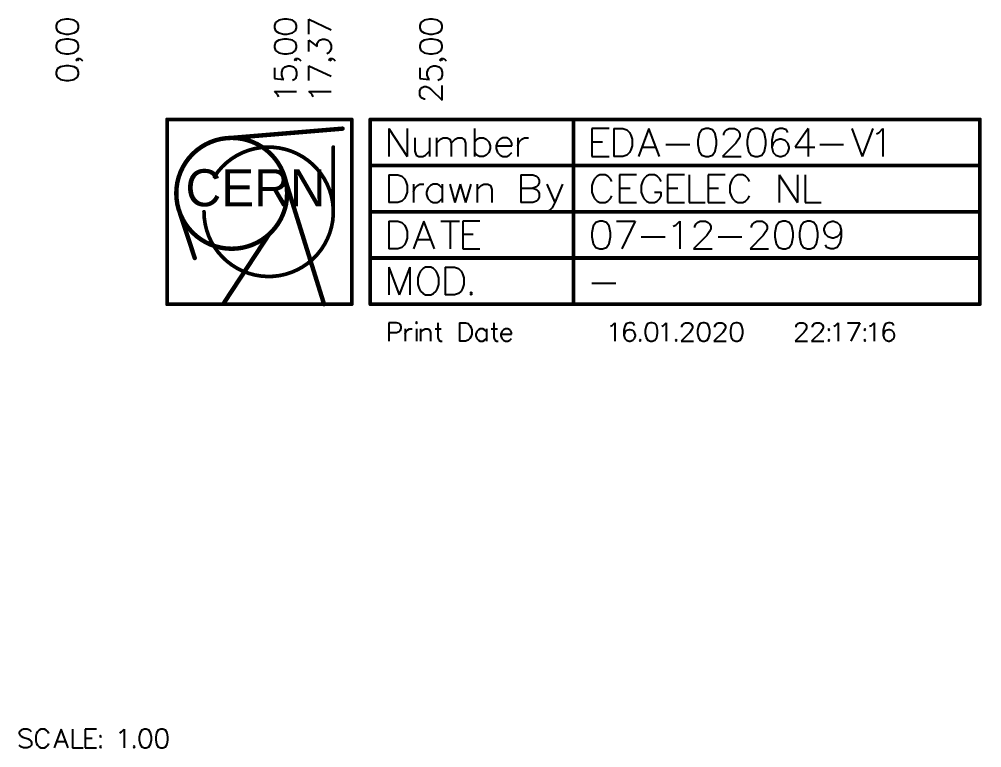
# Model space of a CAD drawing. Header units: millimetres. Extents: x 13 to 259, y -2 to 326.
# Drawn here: x 47.8 to 114, y -1.7 to 48.4 of the extents above; entities that cross this region are included whole.
import ezdxf

# ---------------------------------------------------------------- set-up
doc = ezdxf.new("R2010")
doc.units = ezdxf.units.MM
doc.layers.add('Mechanical6', color=56, linetype='Continuous')
doc.layers.add('Mechanical9', color=56, linetype='Continuous')

msp = doc.modelspace()

# ---------------------------------------------------------------- linework, layer by layer
at = {"layer": 'Mechanical6'}
for p, q in [((73.24, 40.855), (73.24, 38.95)), ((73.24, 40.855), (74.51, 38.95)), ((74.51, 40.855), (74.51, 38.95)), ((79.126, 40.855), (79.126, 38.95)), ((88.389, 40.855), (87.21, 40.855)), ((87.21, 40.855), (87.21, 38.95)), ((88.706, 40.855), (88.706, 38.95)), ((88.706, 40.855), (89.341, 40.855)), ((89.341, 40.855), (89.613, 40.764)), ((89.613, 40.764), (89.795, 40.583)), ((89.795, 40.583), (89.885, 40.401)), ((89.885, 40.401), (89.976, 40.129)), ((91.128, 40.855), (90.402, 38.95)), ((91.854, 38.95), (91.128, 40.855)), ((94.583, 40.492), (94.493, 40.038)), ((94.765, 40.764), (94.583, 40.492)), ((95.037, 40.855), (94.765, 40.764)), ((95.218, 40.855), (95.037, 40.855)), ((95.49, 40.764), (95.218, 40.855)), ((95.672, 40.492), (95.49, 40.764)), ((95.762, 40.038), (95.672, 40.492)), ((96.279, 40.492), (96.37, 40.673)), ((96.279, 40.401), (96.279, 40.492)), ((96.37, 40.673), (96.461, 40.764)), ((96.461, 40.764), (96.642, 40.855)), ((96.642, 40.855), (97.005, 40.855)), ((97.005, 40.855), (97.186, 40.764)), ((97.186, 40.764), (97.277, 40.673)), ((97.277, 40.673), (97.368, 40.492)), ((97.368, 40.492), (97.368, 40.311)), ((97.975, 40.492), (97.885, 40.038)), ((98.157, 40.764), (97.975, 40.492)), ((98.429, 40.855), (98.157, 40.764)), ((98.61, 40.855), (98.429, 40.855)), ((98.882, 40.764), (98.61, 40.855)), ((99.064, 40.492), (98.882, 40.764)), ((99.154, 40.038), (99.064, 40.492)), ((99.671, 40.492), (99.581, 40.038)), ((99.853, 40.764), (99.671, 40.492)), ((100.125, 40.855), (99.853, 40.764)), ((100.306, 40.855), (100.125, 40.855)), ((100.578, 40.764), (100.306, 40.855)), ((100.669, 40.583), (100.578, 40.764)), ((102.084, 40.855), (101.177, 39.585)), ((102.084, 40.855), (102.084, 38.95)), ((105.068, 40.855), (105.793, 38.95)), ((106.519, 40.855), (105.793, 38.95)), ((106.764, 40.492), (106.945, 40.583)), ((106.945, 40.583), (107.217, 40.855)), ((107.217, 40.855), (107.217, 38.95)), ((75.036, 40.22), (75.036, 39.313)), ((76.033, 40.22), (76.033, 38.95)), ((76.532, 40.22), (76.532, 38.95)), ((76.532, 39.857), (76.804, 40.129)), ((76.804, 40.129), (76.986, 40.22)), ((76.986, 40.22), (77.258, 40.22)), ((77.258, 40.22), (77.439, 40.129)), ((77.439, 40.129), (77.53, 39.857)), ((77.53, 39.857), (77.802, 40.129)), ((77.53, 39.857), (77.53, 38.95)), ((77.802, 40.129), (77.983, 40.22)), ((77.983, 40.22), (78.255, 40.22)), ((78.255, 40.22), (78.437, 40.129)), ((78.437, 40.129), (78.527, 39.857)), ((78.527, 39.857), (78.527, 38.95)), ((79.126, 39.948), (79.307, 40.129)), ((79.307, 40.129), (79.489, 40.22)), ((79.489, 40.22), (79.761, 40.22)), ((79.761, 40.22), (79.942, 40.129)), ((79.942, 40.129), (80.124, 39.948)), ((80.124, 39.948), (80.214, 39.676)), ((80.713, 39.948), (80.622, 39.676)), ((80.895, 40.129), (80.713, 39.948)), ((81.076, 40.22), (80.895, 40.129)), ((81.348, 40.22), (81.076, 40.22)), ((81.529, 40.129), (81.348, 40.22)), ((81.62, 40.038), (81.529, 40.129)), ((81.711, 39.857), (81.62, 40.038)), ((81.711, 39.676), (81.711, 39.857)), ((82.119, 40.22), (82.119, 38.95)), ((82.119, 39.676), (82.21, 39.948)), ((82.21, 39.948), (82.391, 40.129)), ((82.391, 40.129), (82.572, 40.22)), ((82.572, 40.22), (82.845, 40.22)), ((87.21, 39.948), (87.935, 39.948)), ((89.976, 40.129), (89.976, 39.676)), ((92.298, 39.766), (93.93, 39.766)), ((94.493, 40.038), (94.493, 39.766)), ((94.493, 39.766), (94.583, 39.313)), ((95.672, 39.313), (95.762, 39.766)), ((95.762, 39.766), (95.762, 40.038)), ((97.096, 39.857), (96.189, 38.95)), ((97.277, 40.129), (97.096, 39.857)), ((97.368, 40.311), (97.277, 40.129)), ((97.885, 40.038), (97.885, 39.766)), ((97.885, 39.766), (97.975, 39.313)), ((99.064, 39.313), (99.154, 39.766)), ((99.154, 39.766), (99.154, 40.038)), ((99.581, 40.038), (99.581, 39.585)), ((99.671, 39.857), (99.581, 39.585)), ((99.853, 40.038), (99.671, 39.857)), ((100.125, 40.129), (99.853, 40.038)), ((100.216, 40.129), (100.125, 40.129)), ((100.488, 40.038), (100.216, 40.129)), ((100.669, 39.857), (100.488, 40.038)), ((100.76, 39.585), (100.669, 39.857)), ((102.873, 39.766), (104.505, 39.766)), ((75.036, 39.313), (75.126, 39.041)), ((75.126, 39.041), (75.308, 38.95)), ((75.58, 38.95), (75.761, 39.041)), ((75.761, 39.041), (76.033, 39.313)), ((79.307, 39.041), (79.126, 39.222)), ((79.489, 38.95), (79.307, 39.041)), ((79.942, 39.041), (79.761, 38.95)), ((80.124, 39.222), (79.942, 39.041)), ((80.214, 39.494), (80.124, 39.222)), ((80.214, 39.676), (80.214, 39.494)), ((80.622, 39.676), (81.711, 39.676)), ((80.622, 39.676), (80.622, 39.494)), ((80.622, 39.494), (80.713, 39.222)), ((80.713, 39.222), (80.895, 39.041)), ((80.895, 39.041), (81.076, 38.95)), ((81.348, 38.95), (81.529, 39.041)), ((81.529, 39.041), (81.711, 39.222)), ((89.613, 39.041), (89.341, 38.95)), ((89.795, 39.222), (89.613, 39.041)), ((89.885, 39.404), (89.795, 39.222)), ((89.976, 39.676), (89.885, 39.404)), ((90.674, 39.585), (91.581, 39.585)), ((94.583, 39.313), (94.765, 39.041)), ((94.765, 39.041), (95.037, 38.95)), ((95.218, 38.95), (95.49, 39.041)), ((95.49, 39.041), (95.672, 39.313)), ((97.975, 39.313), (98.157, 39.041)), ((98.157, 39.041), (98.429, 38.95)), ((98.61, 38.95), (98.882, 39.041)), ((98.882, 39.041), (99.064, 39.313)), ((99.581, 39.585), (99.671, 39.222)), ((99.671, 39.222), (99.853, 39.041)), ((99.853, 39.041), (100.125, 38.95)), ((100.216, 38.95), (100.488, 39.041)), ((100.488, 39.041), (100.669, 39.222)), ((100.669, 39.222), (100.76, 39.494)), ((100.76, 39.494), (100.76, 39.585)), ((101.177, 39.585), (102.537, 39.585)), ((75.308, 38.95), (75.58, 38.95)), ((79.761, 38.95), (79.489, 38.95)), ((81.076, 38.95), (81.348, 38.95)), ((87.21, 38.95), (88.389, 38.95)), ((89.341, 38.95), (88.706, 38.95)), ((95.037, 38.95), (95.218, 38.95)), ((96.189, 38.95), (97.458, 38.95)), ((98.429, 38.95), (98.61, 38.95)), ((100.125, 38.95), (100.216, 38.95)), ((73.24, 37.68), (73.24, 35.775)), ((73.24, 37.68), (73.875, 37.68)), ((73.875, 37.68), (74.147, 37.589)), ((74.147, 37.589), (74.328, 37.408)), ((74.328, 37.408), (74.419, 37.226)), ((74.419, 37.226), (74.51, 36.954)), ((82.318, 37.68), (82.318, 35.775)), ((82.318, 37.68), (83.135, 37.68)), ((83.135, 37.68), (83.407, 37.589)), ((83.407, 37.589), (83.498, 37.498)), ((83.498, 37.498), (83.588, 37.317)), ((83.588, 37.136), (83.498, 36.954)), ((83.588, 37.317), (83.588, 37.136)), ((87.301, 37.226), (87.21, 36.954)), ((87.391, 37.408), (87.301, 37.226)), ((87.573, 37.589), (87.391, 37.408)), ((87.754, 37.68), (87.573, 37.589)), ((88.117, 37.68), (87.754, 37.68)), ((88.298, 37.589), (88.117, 37.68)), ((88.48, 37.408), (88.298, 37.589)), ((88.57, 37.226), (88.48, 37.408)), ((90.284, 37.68), (89.105, 37.68)), ((89.105, 37.68), (89.105, 35.775)), ((90.693, 37.226), (90.602, 36.954)), ((90.783, 37.408), (90.693, 37.226)), ((90.965, 37.589), (90.783, 37.408)), ((91.146, 37.68), (90.965, 37.589)), ((91.509, 37.68), (91.146, 37.68)), ((91.69, 37.589), (91.509, 37.68)), ((91.872, 37.408), (91.69, 37.589)), ((91.962, 37.226), (91.872, 37.408)), ((93.577, 37.68), (92.398, 37.68)), ((92.398, 37.68), (92.398, 35.775)), ((93.894, 37.68), (93.894, 35.775)), ((96.37, 37.68), (95.191, 37.68)), ((95.191, 37.68), (95.191, 35.775)), ((96.778, 37.226), (96.688, 36.954)), ((96.869, 37.408), (96.778, 37.226)), ((97.05, 37.589), (96.869, 37.408)), ((97.232, 37.68), (97.05, 37.589)), ((97.594, 37.68), (97.232, 37.68)), ((97.776, 37.589), (97.594, 37.68)), ((97.957, 37.408), (97.776, 37.589)), ((98.048, 37.226), (97.957, 37.408)), ((100.08, 37.68), (100.08, 35.775)), ((100.08, 37.68), (101.349, 35.775)), ((101.349, 37.68), (101.349, 35.775)), ((101.875, 37.68), (101.875, 35.775)), ((74.51, 36.501), (74.419, 36.229)), ((74.51, 36.954), (74.51, 36.501)), ((74.936, 37.045), (74.936, 35.775)), ((74.936, 36.501), (75.027, 36.773)), ((75.027, 36.773), (75.208, 36.954)), ((75.208, 36.954), (75.389, 37.045)), ((75.389, 37.045), (75.661, 37.045)), ((75.925, 36.773), (75.834, 36.501)), ((75.834, 36.501), (75.834, 36.319)), ((76.106, 36.954), (75.925, 36.773)), ((76.287, 37.045), (76.106, 36.954)), ((76.559, 37.045), (76.287, 37.045)), ((76.741, 36.954), (76.559, 37.045)), ((76.922, 36.773), (76.741, 36.954)), ((76.922, 37.045), (76.922, 35.775)), ((77.43, 37.045), (77.793, 35.775)), ((78.156, 37.045), (77.793, 35.775)), ((78.156, 37.045), (78.518, 35.775)), ((78.881, 37.045), (78.518, 35.775)), ((79.326, 37.045), (79.326, 35.775)), ((79.326, 36.682), (79.598, 36.954)), ((79.598, 36.954), (79.779, 37.045)), ((79.779, 37.045), (80.051, 37.045)), ((80.051, 37.045), (80.233, 36.954)), ((80.233, 36.954), (80.323, 36.682)), ((80.323, 36.682), (80.323, 35.775)), ((82.318, 36.773), (83.135, 36.773)), ((83.407, 36.863), (83.135, 36.773)), ((83.135, 36.773), (83.407, 36.682)), ((83.498, 36.954), (83.407, 36.863)), ((83.407, 36.682), (83.498, 36.591)), ((83.498, 36.591), (83.588, 36.41)), ((83.588, 36.41), (83.588, 36.138)), ((84.105, 37.045), (84.649, 35.775)), ((85.194, 37.045), (84.649, 35.775)), ((87.21, 36.954), (87.21, 36.501)), ((87.21, 36.501), (87.301, 36.229)), ((89.105, 36.773), (89.831, 36.773)), ((90.602, 36.954), (90.602, 36.501)), ((90.602, 36.501), (90.693, 36.229)), ((91.509, 36.501), (91.962, 36.501)), ((91.962, 36.229), (91.962, 36.501)), ((92.398, 36.773), (93.123, 36.773)), ((95.191, 36.773), (95.917, 36.773)), ((96.688, 36.954), (96.688, 36.501)), ((96.688, 36.501), (96.778, 36.229)), ((73.875, 35.775), (73.24, 35.775)), ((74.147, 35.866), (73.875, 35.775)), ((74.328, 36.047), (74.147, 35.866)), ((74.419, 36.229), (74.328, 36.047)), ((75.834, 36.319), (75.925, 36.047)), ((75.925, 36.047), (76.106, 35.866)), ((76.106, 35.866), (76.287, 35.775)), ((76.287, 35.775), (76.559, 35.775)), ((76.559, 35.775), (76.741, 35.866)), ((76.741, 35.866), (76.922, 36.047)), ((83.135, 35.775), (82.318, 35.775)), ((83.407, 35.866), (83.135, 35.775)), ((83.498, 35.957), (83.407, 35.866)), ((83.588, 36.138), (83.498, 35.957)), ((84.649, 35.775), (84.468, 35.412)), ((87.301, 36.229), (87.391, 36.047)), ((87.391, 36.047), (87.573, 35.866)), ((87.573, 35.866), (87.754, 35.775)), ((87.754, 35.775), (88.117, 35.775)), ((88.117, 35.775), (88.298, 35.866)), ((88.298, 35.866), (88.48, 36.047)), ((88.48, 36.047), (88.57, 36.229)), ((89.105, 35.775), (90.284, 35.775)), ((90.693, 36.229), (90.783, 36.047)), ((90.783, 36.047), (90.965, 35.866)), ((90.965, 35.866), (91.146, 35.775)), ((91.146, 35.775), (91.509, 35.775)), ((91.509, 35.775), (91.69, 35.866)), ((91.69, 35.866), (91.872, 36.047)), ((91.872, 36.047), (91.962, 36.229)), ((92.398, 35.775), (93.577, 35.775)), ((93.894, 35.775), (94.982, 35.775)), ((95.191, 35.775), (96.37, 35.775)), ((96.778, 36.229), (96.869, 36.047)), ((96.869, 36.047), (97.05, 35.866)), ((97.05, 35.866), (97.232, 35.775)), ((97.232, 35.775), (97.594, 35.775)), ((97.594, 35.775), (97.776, 35.866)), ((97.776, 35.866), (97.957, 36.047)), ((97.957, 36.047), (98.048, 36.229)), ((101.875, 35.775), (102.964, 35.775)), ((84.105, 35.14), (84.014, 35.14)), ((84.287, 35.231), (84.105, 35.14)), ((84.468, 35.412), (84.287, 35.231)), ((73.24, 34.505), (73.24, 32.6)), ((73.24, 34.505), (73.875, 34.505)), ((73.875, 34.505), (74.147, 34.414)), ((74.147, 34.414), (74.328, 34.233)), ((75.661, 34.505), (74.936, 32.6)), ((76.387, 32.6), (75.661, 34.505)), ((76.831, 34.505), (78.101, 34.505)), ((77.466, 34.505), (77.466, 32.6)), ((79.507, 34.505), (78.328, 34.505)), ((78.328, 34.505), (78.328, 32.6)), ((87.482, 34.414), (87.301, 34.142)), ((87.754, 34.505), (87.482, 34.414)), ((87.935, 34.505), (87.754, 34.505)), ((88.208, 34.414), (87.935, 34.505)), ((88.389, 34.142), (88.208, 34.414)), ((88.906, 34.505), (90.176, 34.505)), ((90.176, 34.505), (89.269, 32.6)), ((92.978, 34.233), (93.25, 34.505)), ((93.25, 34.505), (93.25, 32.6)), ((94.375, 34.323), (94.466, 34.414)), ((94.466, 34.414), (94.647, 34.505)), ((94.647, 34.505), (95.01, 34.505)), ((95.01, 34.505), (95.191, 34.414)), ((95.191, 34.414), (95.282, 34.323)), ((98.266, 34.323), (98.356, 34.414)), ((98.356, 34.414), (98.538, 34.505)), ((98.538, 34.505), (98.901, 34.505)), ((98.901, 34.505), (99.082, 34.414)), ((99.082, 34.414), (99.173, 34.323)), ((100.052, 34.414), (99.871, 34.142)), ((100.324, 34.505), (100.052, 34.414)), ((100.506, 34.505), (100.324, 34.505)), ((100.778, 34.414), (100.506, 34.505)), ((100.959, 34.142), (100.778, 34.414)), ((101.748, 34.414), (101.567, 34.142)), ((102.02, 34.505), (101.748, 34.414)), ((102.202, 34.505), (102.02, 34.505)), ((102.474, 34.414), (102.202, 34.505)), ((102.655, 34.142), (102.474, 34.414)), ((103.263, 34.233), (103.444, 34.414)), ((103.444, 34.414), (103.716, 34.505)), ((103.716, 34.505), (103.807, 34.505)), ((103.807, 34.505), (104.079, 34.414)), ((104.079, 34.414), (104.261, 34.233)), ((74.328, 34.233), (74.419, 34.051)), ((74.419, 34.051), (74.51, 33.779)), ((74.51, 33.779), (74.51, 33.326)), ((87.301, 34.142), (87.21, 33.688)), ((88.48, 33.688), (88.389, 34.142)), ((92.797, 34.142), (92.978, 34.233)), ((94.284, 34.142), (94.375, 34.323)), ((94.284, 34.051), (94.284, 34.142)), ((95.282, 33.779), (95.1, 33.507)), ((95.282, 34.323), (95.372, 34.142)), ((95.372, 33.961), (95.282, 33.779)), ((95.372, 34.142), (95.372, 33.961)), ((98.175, 34.142), (98.266, 34.323)), ((98.175, 34.051), (98.175, 34.142)), ((99.173, 33.779), (98.991, 33.507)), ((99.173, 34.323), (99.263, 34.142)), ((99.263, 33.961), (99.173, 33.779)), ((99.263, 34.142), (99.263, 33.961)), ((99.871, 34.142), (99.78, 33.688)), ((101.05, 33.688), (100.959, 34.142)), ((101.567, 34.142), (101.476, 33.688)), ((102.746, 33.688), (102.655, 34.142)), ((103.172, 33.961), (103.263, 34.233)), ((103.172, 33.87), (103.172, 33.961)), ((103.263, 33.598), (103.172, 33.87)), ((104.261, 34.233), (104.351, 33.87)), ((104.351, 33.87), (104.261, 33.598)), ((104.351, 33.87), (104.351, 33.416)), ((74.51, 33.326), (74.419, 33.054)), ((75.208, 33.235), (76.115, 33.235)), ((78.328, 33.598), (79.053, 33.598)), ((87.21, 33.688), (87.21, 33.416)), ((87.21, 33.416), (87.301, 32.963)), ((88.389, 32.963), (88.48, 33.416)), ((88.48, 33.416), (88.48, 33.688)), ((90.602, 33.416), (92.234, 33.416)), ((95.1, 33.507), (94.193, 32.6)), ((95.889, 33.416), (97.522, 33.416)), ((98.991, 33.507), (98.084, 32.6)), ((99.78, 33.688), (99.78, 33.416)), ((99.78, 33.416), (99.871, 32.963)), ((100.959, 32.963), (101.05, 33.416)), ((101.05, 33.416), (101.05, 33.688)), ((101.476, 33.688), (101.476, 33.416)), ((101.476, 33.416), (101.567, 32.963)), ((102.655, 32.963), (102.746, 33.416)), ((102.746, 33.416), (102.746, 33.688)), ((103.444, 33.416), (103.263, 33.598)), ((103.716, 33.326), (103.444, 33.416)), ((103.807, 33.326), (103.716, 33.326)), ((104.079, 33.416), (103.807, 33.326)), ((104.261, 33.598), (104.079, 33.416)), ((104.351, 33.416), (104.261, 32.963)), ((73.875, 32.6), (73.24, 32.6)), ((74.147, 32.691), (73.875, 32.6)), ((74.328, 32.872), (74.147, 32.691)), ((74.419, 33.054), (74.328, 32.872)), ((78.328, 32.6), (79.507, 32.6)), ((87.301, 32.963), (87.482, 32.691)), ((87.482, 32.691), (87.754, 32.6)), ((87.754, 32.6), (87.935, 32.6)), ((87.935, 32.6), (88.208, 32.691)), ((88.208, 32.691), (88.389, 32.963)), ((94.193, 32.6), (95.463, 32.6)), ((98.084, 32.6), (99.354, 32.6)), ((99.871, 32.963), (100.052, 32.691)), ((100.052, 32.691), (100.324, 32.6)), ((100.324, 32.6), (100.506, 32.6)), ((100.506, 32.6), (100.778, 32.691)), ((100.778, 32.691), (100.959, 32.963)), ((101.567, 32.963), (101.748, 32.691)), ((101.748, 32.691), (102.02, 32.6)), ((102.02, 32.6), (102.202, 32.6)), ((102.202, 32.6), (102.474, 32.691)), ((102.474, 32.691), (102.655, 32.963)), ((103.354, 32.691), (103.263, 32.872)), ((103.626, 32.6), (103.354, 32.691)), ((103.807, 32.6), (103.626, 32.6)), ((104.079, 32.691), (103.807, 32.6)), ((104.261, 32.963), (104.079, 32.691)), ((73.24, 31.33), (73.24, 29.425)), ((73.24, 31.33), (73.965, 29.425)), ((74.691, 31.33), (73.965, 29.425)), ((74.691, 31.33), (74.691, 29.425)), ((75.598, 31.239), (75.417, 31.058)), ((75.779, 31.33), (75.598, 31.239)), ((76.142, 31.33), (75.779, 31.33)), ((76.324, 31.239), (76.142, 31.33)), ((76.505, 31.058), (76.324, 31.239)), ((77.131, 31.33), (77.131, 29.425)), ((77.131, 31.33), (77.766, 31.33)), ((77.766, 31.33), (78.038, 31.239)), ((78.038, 31.239), (78.219, 31.058)), ((75.326, 30.876), (75.235, 30.604)), ((75.235, 30.604), (75.235, 30.151)), ((75.417, 31.058), (75.326, 30.876)), ((76.596, 30.876), (76.505, 31.058)), ((76.686, 30.604), (76.596, 30.876)), ((76.686, 30.151), (76.686, 30.604)), ((78.219, 31.058), (78.31, 30.876)), ((78.31, 30.876), (78.4, 30.604)), ((78.4, 30.604), (78.4, 30.151)), ((75.235, 30.151), (75.326, 29.879)), ((75.326, 29.879), (75.417, 29.697)), ((76.505, 29.697), (76.596, 29.879)), ((76.596, 29.879), (76.686, 30.151)), ((78.31, 29.879), (78.219, 29.697)), ((78.4, 30.151), (78.31, 29.879)), ((87.21, 30.241), (88.842, 30.241)), ((75.417, 29.697), (75.598, 29.516)), ((75.598, 29.516), (75.779, 29.425)), ((75.779, 29.425), (76.142, 29.425)), ((76.142, 29.425), (76.324, 29.516)), ((76.324, 29.516), (76.505, 29.697)), ((77.766, 29.425), (77.131, 29.425)), ((78.038, 29.516), (77.766, 29.425)), ((78.219, 29.697), (78.038, 29.516)), ((78.917, 29.607), (78.827, 29.516)), ((78.827, 29.516), (78.917, 29.425)), ((79.008, 29.516), (78.917, 29.607)), ((78.917, 29.425), (79.008, 29.516)), ((73.784, 27.52), (73.24, 27.52)), ((73.24, 27.52), (73.24, 26.25)), ((73.965, 27.459), (73.784, 27.52)), ((74.026, 27.399), (73.965, 27.459)), ((74.086, 27.278), (74.026, 27.399)), ((74.086, 27.097), (74.086, 27.278)), ((75.151, 27.58), (75.09, 27.52)), ((75.09, 27.52), (75.151, 27.459)), ((75.211, 27.52), (75.151, 27.58)), ((75.151, 27.459), (75.211, 27.52)), ((76.614, 27.52), (76.614, 26.492)), ((78.095, 27.52), (78.095, 26.25)), ((78.095, 27.52), (78.518, 27.52)), ((78.518, 27.52), (78.7, 27.459)), ((78.7, 27.459), (78.821, 27.338)), ((78.821, 27.338), (78.881, 27.218)), ((78.881, 27.218), (78.942, 27.036)), ((80.471, 27.52), (80.471, 26.492)), ((88.48, 27.278), (88.601, 27.338)), ((88.601, 27.338), (88.782, 27.52)), ((88.782, 27.52), (88.782, 26.25)), ((89.472, 27.278), (89.411, 26.976)), ((89.592, 27.459), (89.472, 27.278)), ((89.774, 27.52), (89.592, 27.459)), ((89.895, 27.52), (89.774, 27.52)), ((90.076, 27.459), (89.895, 27.52)), ((90.137, 27.338), (90.076, 27.459)), ((90.935, 27.278), (90.874, 26.976)), ((91.056, 27.459), (90.935, 27.278)), ((91.237, 27.52), (91.056, 27.459)), ((91.358, 27.52), (91.237, 27.52)), ((91.539, 27.459), (91.358, 27.52)), ((91.66, 27.278), (91.539, 27.459)), ((91.721, 26.976), (91.66, 27.278)), ((92.005, 27.278), (92.126, 27.338)), ((92.126, 27.338), (92.307, 27.52)), ((92.307, 27.52), (92.307, 26.25)), ((93.396, 27.278), (93.456, 27.399)), ((93.396, 27.218), (93.396, 27.278)), ((93.456, 27.399), (93.517, 27.459)), ((93.517, 27.459), (93.637, 27.52)), ((93.637, 27.52), (93.879, 27.52)), ((93.879, 27.52), (94, 27.459)), ((94, 27.459), (94.061, 27.399)), ((94.061, 27.399), (94.121, 27.278)), ((94.121, 27.157), (94.061, 27.036)), ((94.121, 27.278), (94.121, 27.157)), ((94.526, 27.278), (94.466, 26.976)), ((94.647, 27.459), (94.526, 27.278)), ((94.829, 27.52), (94.647, 27.459)), ((94.95, 27.52), (94.829, 27.52)), ((95.131, 27.459), (94.95, 27.52)), ((95.252, 27.278), (95.131, 27.459)), ((95.312, 26.976), (95.252, 27.278)), ((95.657, 27.278), (95.717, 27.399)), ((95.657, 27.218), (95.657, 27.278)), ((95.717, 27.399), (95.778, 27.459)), ((95.778, 27.459), (95.899, 27.52)), ((95.899, 27.52), (96.141, 27.52)), ((96.141, 27.52), (96.262, 27.459)), ((96.262, 27.459), (96.322, 27.399)), ((96.322, 27.399), (96.382, 27.278)), ((96.382, 27.157), (96.322, 27.036)), ((96.382, 27.278), (96.382, 27.157)), ((96.788, 27.278), (96.727, 26.976)), ((96.909, 27.459), (96.788, 27.278)), ((97.09, 27.52), (96.909, 27.459)), ((97.211, 27.52), (97.09, 27.52)), ((97.392, 27.459), (97.211, 27.52)), ((97.513, 27.278), (97.392, 27.459)), ((97.574, 26.976), (97.513, 27.278)), ((101.24, 27.278), (101.301, 27.399)), ((101.24, 27.218), (101.24, 27.278)), ((101.301, 27.399), (101.361, 27.459)), ((101.361, 27.459), (101.482, 27.52)), ((101.482, 27.52), (101.724, 27.52)), ((101.724, 27.52), (101.845, 27.459)), ((101.845, 27.459), (101.905, 27.399)), ((101.905, 27.399), (101.966, 27.278)), ((101.966, 27.157), (101.905, 27.036)), ((101.966, 27.278), (101.966, 27.157)), ((102.371, 27.278), (102.432, 27.399)), ((102.371, 27.218), (102.371, 27.278)), ((102.432, 27.399), (102.492, 27.459)), ((102.492, 27.459), (102.613, 27.52)), ((102.613, 27.52), (102.855, 27.52)), ((102.855, 27.52), (102.976, 27.459)), ((102.976, 27.459), (103.036, 27.399)), ((103.036, 27.399), (103.097, 27.278)), ((103.097, 27.157), (103.036, 27.036)), ((103.097, 27.278), (103.097, 27.157)), ((103.84, 27.278), (103.961, 27.338)), ((103.961, 27.338), (104.143, 27.52)), ((104.143, 27.52), (104.143, 26.25)), ((104.771, 27.52), (105.618, 27.52)), ((105.618, 27.52), (105.013, 26.25)), ((106.301, 27.278), (106.422, 27.338)), ((106.422, 27.338), (106.603, 27.52)), ((106.603, 27.52), (106.603, 26.25)), ((107.293, 27.278), (107.232, 26.976)), ((107.414, 27.459), (107.293, 27.278)), ((107.595, 27.52), (107.414, 27.459)), ((107.716, 27.52), (107.595, 27.52)), ((107.897, 27.459), (107.716, 27.52)), ((107.958, 27.338), (107.897, 27.459)), ((73.24, 26.855), (73.784, 26.855)), ((73.784, 26.855), (73.965, 26.915)), ((73.965, 26.915), (74.026, 26.976)), ((74.026, 26.976), (74.086, 27.097)), ((74.371, 27.097), (74.371, 26.25)), ((74.371, 26.734), (74.431, 26.915)), ((74.431, 26.915), (74.552, 27.036)), ((74.552, 27.036), (74.673, 27.097)), ((74.673, 27.097), (74.854, 27.097)), ((75.151, 27.097), (75.151, 26.25)), ((75.435, 27.097), (75.435, 26.25)), ((75.435, 26.855), (75.616, 27.036)), ((75.616, 27.036), (75.737, 27.097)), ((75.737, 27.097), (75.918, 27.097)), ((75.918, 27.097), (76.039, 27.036)), ((76.039, 27.036), (76.1, 26.855)), ((76.1, 26.855), (76.1, 26.25)), ((76.432, 27.097), (76.856, 27.097)), ((76.614, 26.492), (76.674, 26.311)), ((78.881, 26.552), (78.821, 26.432)), ((78.942, 26.734), (78.881, 26.552)), ((78.942, 27.036), (78.942, 26.734)), ((79.286, 26.915), (79.226, 26.734)), ((79.226, 26.734), (79.226, 26.613)), ((79.226, 26.613), (79.286, 26.432)), ((79.407, 27.036), (79.286, 26.915)), ((79.528, 27.097), (79.407, 27.036)), ((79.71, 27.097), (79.528, 27.097)), ((79.83, 27.036), (79.71, 27.097)), ((79.951, 26.915), (79.83, 27.036)), ((79.951, 27.097), (79.951, 26.25)), ((80.29, 27.097), (80.713, 27.097)), ((80.471, 26.492), (80.532, 26.311)), ((81.016, 26.915), (80.955, 26.734)), ((80.955, 26.734), (81.681, 26.734)), ((80.955, 26.734), (80.955, 26.613)), ((80.955, 26.613), (81.016, 26.432)), ((81.136, 27.036), (81.016, 26.915)), ((81.257, 27.097), (81.136, 27.036)), ((81.439, 27.097), (81.257, 27.097)), ((81.56, 27.036), (81.439, 27.097)), ((81.62, 26.976), (81.56, 27.036)), ((81.681, 26.855), (81.62, 26.976)), ((81.681, 26.734), (81.681, 26.855)), ((89.411, 26.976), (89.411, 26.673)), ((89.472, 26.855), (89.411, 26.673)), ((89.411, 26.673), (89.472, 26.432)), ((89.592, 26.976), (89.472, 26.855)), ((89.774, 27.036), (89.592, 26.976)), ((89.834, 27.036), (89.774, 27.036)), ((90.016, 26.976), (89.834, 27.036)), ((90.137, 26.855), (90.016, 26.976)), ((90.197, 26.673), (90.137, 26.855)), ((90.137, 26.432), (90.197, 26.613)), ((90.197, 26.613), (90.197, 26.673)), ((90.874, 26.976), (90.874, 26.794)), ((90.874, 26.794), (90.935, 26.492)), ((90.935, 26.492), (91.056, 26.311)), ((91.539, 26.311), (91.66, 26.492)), ((91.66, 26.492), (91.721, 26.794)), ((91.721, 26.794), (91.721, 26.976)), ((93.94, 26.855), (93.335, 26.25)), ((94.061, 27.036), (93.94, 26.855)), ((94.466, 26.976), (94.466, 26.794)), ((94.466, 26.794), (94.526, 26.492)), ((94.526, 26.492), (94.647, 26.311)), ((95.131, 26.311), (95.252, 26.492)), ((95.252, 26.492), (95.312, 26.794)), ((95.312, 26.794), (95.312, 26.976)), ((96.201, 26.855), (95.596, 26.25)), ((96.322, 27.036), (96.201, 26.855)), ((96.727, 26.976), (96.727, 26.794)), ((96.727, 26.794), (96.788, 26.492)), ((96.788, 26.492), (96.909, 26.311)), ((97.392, 26.311), (97.513, 26.492)), ((97.513, 26.492), (97.574, 26.794)), ((97.574, 26.794), (97.574, 26.976)), ((101.785, 26.855), (101.18, 26.25)), ((101.905, 27.036), (101.785, 26.855)), ((102.915, 26.855), (102.311, 26.25)), ((103.036, 27.036), (102.915, 26.855)), ((103.502, 27.097), (103.441, 27.036)), ((103.441, 27.036), (103.502, 26.976)), ((103.562, 27.036), (103.502, 27.097)), ((103.502, 26.976), (103.562, 27.036)), ((105.963, 27.097), (105.902, 27.036)), ((105.902, 27.036), (105.963, 26.976)), ((106.023, 27.036), (105.963, 27.097)), ((105.963, 26.976), (106.023, 27.036)), ((107.232, 26.976), (107.232, 26.673)), ((107.293, 26.855), (107.232, 26.673)), ((107.232, 26.673), (107.293, 26.432)), ((107.414, 26.976), (107.293, 26.855)), ((107.595, 27.036), (107.414, 26.976)), ((107.656, 27.036), (107.595, 27.036)), ((107.837, 26.976), (107.656, 27.036)), ((107.958, 26.855), (107.837, 26.976)), ((108.018, 26.673), (107.958, 26.855)), ((107.958, 26.432), (108.018, 26.613)), ((108.018, 26.613), (108.018, 26.673)), ((76.674, 26.311), (76.795, 26.25)), ((76.795, 26.25), (76.916, 26.25)), ((78.518, 26.25), (78.095, 26.25)), ((78.7, 26.311), (78.518, 26.25)), ((78.821, 26.432), (78.7, 26.311)), ((79.286, 26.432), (79.407, 26.311)), ((79.407, 26.311), (79.528, 26.25)), ((79.528, 26.25), (79.71, 26.25)), ((79.71, 26.25), (79.83, 26.311)), ((79.83, 26.311), (79.951, 26.432)), ((80.532, 26.311), (80.653, 26.25)), ((80.653, 26.25), (80.774, 26.25)), ((81.016, 26.432), (81.136, 26.311)), ((81.136, 26.311), (81.257, 26.25)), ((81.257, 26.25), (81.439, 26.25)), ((81.439, 26.25), (81.56, 26.311)), ((81.56, 26.311), (81.681, 26.432)), ((89.472, 26.432), (89.592, 26.311)), ((89.592, 26.311), (89.774, 26.25)), ((89.774, 26.25), (89.834, 26.25)), ((89.834, 26.25), (90.016, 26.311)), ((90.016, 26.311), (90.137, 26.432)), ((90.536, 26.371), (90.475, 26.311)), ((90.475, 26.311), (90.536, 26.25)), ((90.596, 26.311), (90.536, 26.371)), ((90.536, 26.25), (90.596, 26.311)), ((91.056, 26.311), (91.237, 26.25)), ((91.237, 26.25), (91.358, 26.25)), ((91.358, 26.25), (91.539, 26.311)), ((92.997, 26.371), (92.936, 26.311)), ((92.936, 26.311), (92.997, 26.25)), ((93.057, 26.311), (92.997, 26.371)), ((92.997, 26.25), (93.057, 26.311)), ((93.335, 26.25), (94.182, 26.25)), ((94.647, 26.311), (94.829, 26.25)), ((94.829, 26.25), (94.95, 26.25)), ((94.95, 26.25), (95.131, 26.311)), ((95.596, 26.25), (96.443, 26.25)), ((96.909, 26.311), (97.09, 26.25)), ((97.09, 26.25), (97.211, 26.25)), ((97.211, 26.25), (97.392, 26.311)), ((101.18, 26.25), (102.026, 26.25)), ((102.311, 26.25), (103.157, 26.25)), ((103.502, 26.371), (103.441, 26.311)), ((103.441, 26.311), (103.502, 26.25)), ((103.562, 26.311), (103.502, 26.371)), ((103.502, 26.25), (103.562, 26.311)), ((105.963, 26.371), (105.902, 26.311)), ((105.902, 26.311), (105.963, 26.25)), ((106.023, 26.311), (105.963, 26.371)), ((105.963, 26.25), (106.023, 26.311)), ((107.293, 26.432), (107.414, 26.311)), ((107.414, 26.311), (107.595, 26.25)), ((107.595, 26.25), (107.656, 26.25)), ((107.656, 26.25), (107.837, 26.311)), ((107.837, 26.311), (107.958, 26.432)), ((47.961, -0.481), (47.84, -0.602)), ((47.84, -0.602), (47.84, -0.722)), ((48.142, -0.42), (47.961, -0.481)), ((48.384, -0.42), (48.142, -0.42)), ((48.565, -0.481), (48.384, -0.42)), ((48.686, -0.602), (48.565, -0.481)), ((49.092, -0.602), (49.031, -0.722)), ((49.212, -0.481), (49.092, -0.602)), ((49.333, -0.42), (49.212, -0.481)), ((49.575, -0.42), (49.333, -0.42)), ((49.696, -0.481), (49.575, -0.42)), ((49.817, -0.602), (49.696, -0.481)), ((49.878, -0.722), (49.817, -0.602)), ((50.718, -0.42), (50.234, -1.69)), ((51.202, -1.69), (50.718, -0.42)), ((51.498, -0.42), (51.498, -1.69)), ((53.149, -0.42), (52.363, -0.42)), ((52.363, -0.42), (52.363, -1.69)), ((54.757, -0.662), (54.878, -0.602)), ((54.878, -0.602), (55.059, -0.42)), ((55.059, -0.42), (55.059, -1.69)), ((56.269, -0.481), (56.148, -0.662)), ((56.45, -0.42), (56.269, -0.481)), ((56.571, -0.42), (56.45, -0.42)), ((56.752, -0.481), (56.571, -0.42)), ((56.873, -0.662), (56.752, -0.481)), ((57.399, -0.481), (57.278, -0.662)), ((57.581, -0.42), (57.399, -0.481)), ((57.701, -0.42), (57.581, -0.42)), ((57.883, -0.481), (57.701, -0.42)), ((58.004, -0.662), (57.883, -0.481)), ((47.84, -0.722), (47.9, -0.843)), ((47.9, -0.843), (47.961, -0.904)), ((47.961, -0.904), (48.082, -0.964)), ((48.082, -0.964), (48.445, -1.085)), ((48.445, -1.085), (48.565, -1.146)), ((48.565, -1.146), (48.626, -1.206)), ((48.626, -1.206), (48.686, -1.327)), ((49.031, -0.722), (48.971, -0.904)), ((48.971, -0.904), (48.971, -1.206)), ((48.971, -1.206), (49.031, -1.388)), ((50.416, -1.267), (51.02, -1.267)), ((52.363, -1.025), (52.846, -1.025)), ((53.421, -0.843), (53.36, -0.904)), ((53.36, -0.904), (53.421, -0.964)), ((53.481, -0.904), (53.421, -0.843)), ((53.421, -0.964), (53.481, -0.904)), ((56.148, -0.662), (56.087, -0.964)), ((56.087, -0.964), (56.087, -1.146)), ((56.087, -1.146), (56.148, -1.448)), ((56.934, -0.964), (56.873, -0.662)), ((56.873, -1.448), (56.934, -1.146)), ((56.934, -1.146), (56.934, -0.964)), ((57.278, -0.662), (57.218, -0.964)), ((57.218, -0.964), (57.218, -1.146)), ((57.218, -1.146), (57.278, -1.448)), ((58.064, -0.964), (58.004, -0.662)), ((58.004, -1.448), (58.064, -1.146)), ((58.064, -1.146), (58.064, -0.964)), ((47.961, -1.629), (47.84, -1.508)), ((48.142, -1.69), (47.961, -1.629)), ((48.384, -1.69), (48.142, -1.69)), ((48.565, -1.629), (48.384, -1.69)), ((48.686, -1.508), (48.565, -1.629)), ((48.686, -1.327), (48.686, -1.508)), ((49.031, -1.388), (49.092, -1.508)), ((49.092, -1.508), (49.212, -1.629)), ((49.212, -1.629), (49.333, -1.69)), ((49.333, -1.69), (49.575, -1.69)), ((49.575, -1.69), (49.696, -1.629)), ((49.696, -1.629), (49.817, -1.508)), ((49.817, -1.508), (49.878, -1.388)), ((51.498, -1.69), (52.224, -1.69)), ((52.363, -1.69), (53.149, -1.69)), ((53.421, -1.569), (53.36, -1.629)), ((53.36, -1.629), (53.421, -1.69)), ((53.481, -1.629), (53.421, -1.569)), ((53.421, -1.69), (53.481, -1.629)), ((55.749, -1.569), (55.688, -1.629)), ((55.688, -1.629), (55.749, -1.69)), ((55.809, -1.629), (55.749, -1.569)), ((55.749, -1.69), (55.809, -1.629)), ((56.148, -1.448), (56.269, -1.629)), ((56.269, -1.629), (56.45, -1.69)), ((56.45, -1.69), (56.571, -1.69)), ((56.571, -1.69), (56.752, -1.629)), ((56.752, -1.629), (56.873, -1.448)), ((57.278, -1.448), (57.399, -1.629)), ((57.399, -1.629), (57.581, -1.69)), ((57.581, -1.69), (57.701, -1.69)), ((57.701, -1.69), (57.883, -1.629)), ((57.883, -1.629), (58.004, -1.448))]:
    msp.add_line(p, q, dxfattribs=at)
for points, const_width in [([(58, 41.49), (70.7, 41.49)], 0.254), ([(58, 28.79), (58, 41.49)], 0.254), ([(70.7, 28.79), (70.7, 41.49)], 0.254), ([(71.97, 41.49), (113.88, 41.49)], 0.254), ([(71.97, 28.79), (71.97, 41.49)], 0.254), ([(85.94, 28.79), (85.94, 41.49)], 0.254), ([(113.88, 28.79), (113.88, 41.49)], 0.254), ([(62.445, 40.22), (70.065, 40.855)], 0.305), ([(69.43, 35.14), (69.43, 39.585)], 0.254), ([(71.97, 38.315), (113.88, 38.315)], 0.254), ([(66.179, 37.172), (68.795, 28.79)], 0.305), ([(58.889, 35.039), (59.905, 31.965)], 0.305), ([(71.97, 35.14), (113.88, 35.14)], 0.254), ([(61.937, 28.917), (65.01, 33.591)], 0.305), ([(71.97, 31.965), (113.88, 31.965)], 0.254), ([(58, 28.79), (70.7, 28.79)], 0.254), ([(71.97, 28.79), (113.88, 28.79)], 0.254)]:
    msp.add_lwpolyline(points, dxfattribs=dict(at, const_width=const_width))
for points, const_width in [([(57.936, 41.49, 1), (58.063, 41.49, 1)], 0.127), ([(57.936, 41.49, 1), (58.063, 41.49, 1)], 0.127), ([(70.636, 41.49, 1), (70.763, 41.49, 1)], 0.127), ([(70.636, 41.49, 1), (70.763, 41.49, 1)], 0.127), ([(71.906, 41.49, 1), (72.033, 41.49, 1)], 0.127), ([(71.906, 41.49, 1), (72.033, 41.49, 1)], 0.127), ([(85.876, 41.49, 1), (86.003, 41.49, 1)], 0.127), ([(113.816, 41.49, 1), (113.943, 41.49, 1)], 0.127), ([(113.816, 41.49, 1), (113.943, 41.49, 1)], 0.127), ([(66.255, 36.41, 1), (58.635, 36.41, 1)], 0.305), ([(62.369, 40.22, 1), (62.521, 40.22, 1)], 0.152), ([(69.989, 40.855, 1), (70.141, 40.855, 1)], 0.152), ([(69.366, 39.585, 1), (69.493, 39.585, 1)], 0.127), ([(71.906, 38.315, 1), (72.033, 38.315, 1)], 0.127), ([(113.816, 38.315, 1), (113.943, 38.315, 1)], 0.127), ([(61.189, 37.555, 1), (61.316, 37.555, 1)], 0.127), ([(66.103, 37.172, 1), (66.255, 37.172, 1)], 0.152), ([(58.559, 36.41, 1), (58.711, 36.41, 1)], 0.152), ([(66.179, 36.41, 1), (66.331, 36.41, 1)], 0.152), ([(58.813, 35.039, 1), (58.965, 35.039, 1)], 0.152), ([(60.476, 35.148, 1), (60.603, 35.148, 1)], 0.127), ([(69.366, 35.14, 1), (69.493, 35.14, 1)], 0.127), ([(71.906, 35.14, 1), (72.033, 35.14, 1)], 0.127), ([(113.816, 35.14, 1), (113.943, 35.14, 1)], 0.127), ([(64.934, 33.591, 1), (65.087, 33.591, 1)], 0.152), ([(59.829, 31.965, 1), (59.981, 31.965, 1)], 0.152), ([(71.906, 31.965, 1), (72.033, 31.965, 1)], 0.127), ([(113.816, 31.965, 1), (113.943, 31.965, 1)], 0.127), ([(57.936, 28.79, 1), (58.063, 28.79, 1)], 0.127), ([(57.936, 28.79, 1), (58.063, 28.79, 1)], 0.127), ([(61.861, 28.917, 1), (62.013, 28.917, 1)], 0.152), ([(68.719, 28.79, 1), (68.871, 28.79, 1)], 0.152), ([(70.636, 28.79, 1), (70.763, 28.79, 1)], 0.127), ([(70.636, 28.79, 1), (70.763, 28.79, 1)], 0.127), ([(71.906, 28.79, 1), (72.033, 28.79, 1)], 0.127), ([(71.906, 28.79, 1), (72.033, 28.79, 1)], 0.127), ([(85.876, 28.79, 1), (86.003, 28.79, 1)], 0.127), ([(113.816, 28.79, 1), (113.943, 28.79, 1)], 0.127), ([(113.816, 28.79, 1), (113.943, 28.79, 1)], 0.127)]:
    msp.add_lwpolyline(points, format="xyb", close=True, dxfattribs=dict(at, const_width=const_width))
at = {"layer": 'Mechanical6', "const_width": 0.254}
msp.add_lwpolyline([(61.253, 37.555, -6.939527), (60.54, 35.148)], format="xyb", dxfattribs=at)
at = {"layer": 'Mechanical9'}
for p, q in [((51.036, 48.372), (50.673, 48.299)), ((51.254, 48.372), (51.036, 48.372)), ((51.617, 48.299), (51.254, 48.372)), ((66.036, 48.372), (65.674, 48.299)), ((66.254, 48.372), (66.036, 48.372)), ((66.617, 48.299), (66.254, 48.372)), ((67.748, 48.372), (69.272, 47.646)), ((67.748, 47.356), (67.748, 48.372)), ((76.036, 48.372), (75.674, 48.299)), ((76.254, 48.372), (76.036, 48.372)), ((76.617, 48.299), (76.254, 48.372)), ((50.456, 48.154), (50.383, 47.937)), ((50.383, 47.937), (50.383, 47.792)), ((50.383, 47.792), (50.456, 47.574)), ((50.673, 48.299), (50.456, 48.154)), ((51.834, 48.154), (51.617, 48.299)), ((51.907, 47.937), (51.834, 48.154)), ((51.834, 47.574), (51.907, 47.792)), ((51.907, 47.792), (51.907, 47.937)), ((65.456, 48.154), (65.383, 47.937)), ((65.383, 47.937), (65.383, 47.792)), ((65.383, 47.792), (65.456, 47.574)), ((65.674, 48.299), (65.456, 48.154)), ((66.834, 48.154), (66.617, 48.299)), ((66.907, 47.937), (66.834, 48.154)), ((66.834, 47.574), (66.907, 47.792)), ((66.907, 47.792), (66.907, 47.937)), ((75.456, 48.154), (75.383, 47.937)), ((75.383, 47.937), (75.383, 47.792)), ((75.383, 47.792), (75.456, 47.574)), ((75.674, 48.299), (75.456, 48.154)), ((76.834, 48.154), (76.617, 48.299)), ((76.907, 47.937), (76.834, 48.154)), ((76.834, 47.574), (76.907, 47.792)), ((76.907, 47.792), (76.907, 47.937)), ((50.456, 47.574), (50.673, 47.429)), ((50.673, 47.429), (51.036, 47.356)), ((51.036, 47.015), (50.673, 46.943)), ((51.036, 47.356), (51.254, 47.356)), ((51.254, 47.015), (51.036, 47.015)), ((51.254, 47.356), (51.617, 47.429)), ((51.617, 46.943), (51.254, 47.015)), ((51.617, 47.429), (51.834, 47.574)), ((65.456, 47.574), (65.674, 47.429)), ((65.674, 47.429), (66.036, 47.356)), ((66.036, 47.015), (65.674, 46.943)), ((66.036, 47.356), (66.254, 47.356)), ((66.254, 47.015), (66.036, 47.015)), ((66.254, 47.356), (66.617, 47.429)), ((66.617, 46.943), (66.254, 47.015)), ((66.617, 47.429), (66.834, 47.574)), ((68.474, 46.943), (68.691, 47.015)), ((68.691, 47.015), (68.836, 47.015)), ((68.836, 47.015), (69.054, 46.943)), ((75.456, 47.574), (75.674, 47.429)), ((75.674, 47.429), (76.036, 47.356)), ((76.036, 47.015), (75.674, 46.943)), ((76.036, 47.356), (76.254, 47.356)), ((76.254, 47.015), (76.036, 47.015)), ((76.254, 47.356), (76.617, 47.429)), ((76.617, 46.943), (76.254, 47.015)), ((76.617, 47.429), (76.834, 47.574)), ((50.456, 46.798), (50.383, 46.58)), ((50.383, 46.58), (50.383, 46.435)), ((50.383, 46.435), (50.456, 46.217)), ((50.673, 46.943), (50.456, 46.798)), ((51.834, 46.798), (51.617, 46.943)), ((51.907, 46.58), (51.834, 46.798)), ((51.834, 46.217), (51.907, 46.435)), ((51.907, 46.435), (51.907, 46.58)), ((65.456, 46.798), (65.383, 46.58)), ((65.383, 46.58), (65.383, 46.435)), ((65.383, 46.435), (65.456, 46.217)), ((65.674, 46.943), (65.456, 46.798)), ((66.834, 46.798), (66.617, 46.943)), ((66.907, 46.58), (66.834, 46.798)), ((66.834, 46.217), (66.907, 46.435)), ((66.907, 46.435), (66.907, 46.58)), ((67.748, 46.145), (67.748, 46.943)), ((67.748, 46.943), (68.329, 46.507)), ((68.329, 46.725), (68.401, 46.87)), ((68.329, 46.507), (68.329, 46.725)), ((68.401, 46.87), (68.474, 46.943)), ((69.054, 46.943), (69.199, 46.798)), ((69.199, 46.798), (69.272, 46.58)), ((69.272, 46.362), (69.199, 46.145)), ((69.272, 46.58), (69.272, 46.362)), ((75.456, 46.798), (75.383, 46.58)), ((75.383, 46.58), (75.383, 46.435)), ((75.383, 46.435), (75.456, 46.217)), ((75.674, 46.943), (75.456, 46.798)), ((76.834, 46.798), (76.617, 46.943)), ((76.907, 46.58), (76.834, 46.798)), ((76.834, 46.217), (76.907, 46.435)), ((76.907, 46.435), (76.907, 46.58)), ((50.456, 46.217), (50.673, 46.072)), ((50.673, 46.072), (51.036, 45.999)), ((51.036, 45.999), (51.254, 45.999)), ((51.254, 45.999), (51.617, 46.072)), ((51.617, 46.072), (51.834, 46.217)), ((51.762, 45.593), (51.834, 45.666)), ((51.834, 45.666), (51.907, 45.593)), ((51.834, 45.666), (51.98, 45.666)), ((51.98, 45.666), (52.125, 45.593)), ((65.456, 46.217), (65.674, 46.072)), ((65.674, 46.072), (66.036, 45.999)), ((66.036, 45.999), (66.254, 45.999)), ((66.254, 45.999), (66.617, 46.072)), ((66.617, 46.072), (66.834, 46.217)), ((66.762, 45.593), (66.834, 45.666)), ((66.834, 45.666), (66.907, 45.593)), ((66.834, 45.666), (66.98, 45.666)), ((66.98, 45.666), (67.125, 45.593)), ((69.127, 46.072), (68.982, 45.999)), ((69.199, 46.145), (69.127, 46.072)), ((69.127, 45.593), (69.199, 45.666)), ((69.199, 45.666), (69.272, 45.593)), ((69.199, 45.666), (69.344, 45.666)), ((69.344, 45.666), (69.489, 45.593)), ((75.456, 46.217), (75.674, 46.072)), ((75.674, 46.072), (76.036, 45.999)), ((76.036, 45.999), (76.254, 45.999)), ((76.254, 45.999), (76.617, 46.072)), ((76.617, 46.072), (76.834, 46.217)), ((76.762, 45.593), (76.834, 45.666)), ((76.834, 45.666), (76.907, 45.593)), ((76.834, 45.666), (76.98, 45.666)), ((76.98, 45.666), (77.125, 45.593)), ((50.673, 45.107), (50.456, 44.962)), ((51.036, 45.18), (50.673, 45.107)), ((51.254, 45.18), (51.036, 45.18)), ((51.617, 45.107), (51.254, 45.18)), ((51.834, 44.962), (51.617, 45.107)), ((51.834, 45.521), (51.762, 45.593)), ((51.907, 45.593), (51.834, 45.521)), ((52.125, 45.593), (52.197, 45.521)), ((65.383, 45.034), (65.383, 44.309)), ((65.964, 44.962), (66.109, 45.107)), ((66.109, 45.107), (66.327, 45.18)), ((66.327, 45.18), (66.472, 45.18)), ((66.472, 45.18), (66.689, 45.107)), ((66.689, 45.107), (66.834, 44.962)), ((66.834, 45.521), (66.762, 45.593)), ((66.907, 45.593), (66.834, 45.521)), ((67.125, 45.593), (67.197, 45.521)), ((67.748, 45.18), (69.272, 44.454)), ((67.748, 44.164), (67.748, 45.18)), ((69.199, 45.521), (69.127, 45.593)), ((69.272, 45.593), (69.199, 45.521)), ((69.489, 45.593), (69.562, 45.521)), ((75.383, 45.034), (75.383, 44.309)), ((75.964, 44.962), (76.109, 45.107)), ((76.109, 45.107), (76.327, 45.18)), ((76.327, 45.18), (76.472, 45.18)), ((76.472, 45.18), (76.689, 45.107)), ((76.689, 45.107), (76.834, 44.962)), ((76.834, 45.521), (76.762, 45.593)), ((76.907, 45.593), (76.834, 45.521)), ((77.125, 45.593), (77.197, 45.521)), ((50.456, 44.962), (50.383, 44.744)), ((50.383, 44.744), (50.383, 44.599)), ((50.383, 44.599), (50.456, 44.381)), ((50.456, 44.381), (50.673, 44.236)), ((51.617, 44.236), (51.834, 44.381)), ((51.907, 44.744), (51.834, 44.962)), ((51.834, 44.381), (51.907, 44.599)), ((51.907, 44.599), (51.907, 44.744)), ((65.891, 44.744), (65.964, 44.962)), ((65.891, 44.527), (65.891, 44.744)), ((65.964, 44.309), (65.891, 44.527)), ((66.834, 44.962), (66.907, 44.744)), ((66.907, 44.527), (66.834, 44.309)), ((66.907, 44.744), (66.907, 44.527)), ((75.891, 44.744), (75.964, 44.962)), ((75.891, 44.527), (75.891, 44.744)), ((75.964, 44.309), (75.891, 44.527)), ((76.834, 44.962), (76.907, 44.744)), ((76.907, 44.527), (76.834, 44.309)), ((76.907, 44.744), (76.907, 44.527)), ((50.673, 44.236), (51.036, 44.164)), ((51.036, 44.164), (51.254, 44.164)), ((51.254, 44.164), (51.617, 44.236)), ((65.383, 44.309), (66.036, 44.236)), ((66.036, 44.236), (65.964, 44.309)), ((66.762, 44.236), (66.617, 44.164)), ((66.834, 44.309), (66.762, 44.236)), ((75.383, 44.309), (76.036, 44.236)), ((75.456, 43.605), (75.528, 43.678)), ((75.528, 43.678), (75.674, 43.75)), ((75.674, 43.75), (75.819, 43.75)), ((75.819, 43.75), (75.964, 43.678)), ((76.036, 44.236), (75.964, 44.309)), ((75.964, 43.678), (76.181, 43.533)), ((76.762, 44.236), (76.617, 44.164)), ((76.834, 44.309), (76.762, 44.236)), ((76.907, 42.807), (76.907, 43.823)), ((65.601, 43.192), (65.383, 43.409)), ((65.383, 43.409), (66.907, 43.409)), ((65.674, 43.046), (65.601, 43.192)), ((67.966, 43.192), (67.748, 43.409)), ((67.748, 43.409), (69.272, 43.409)), ((68.038, 43.046), (67.966, 43.192)), ((75.383, 43.46), (75.456, 43.605)), ((75.383, 43.17), (75.383, 43.46)), ((75.456, 43.025), (75.383, 43.17)), ((75.528, 42.952), (75.456, 43.025)), ((76.181, 43.533), (76.907, 42.807)), ((75.674, 42.88), (75.528, 42.952)), ((75.746, 42.88), (75.674, 42.88))]:
    msp.add_line(p, q, dxfattribs=at)

# ---------------------------------------------------------------- texts
at = {"layer": 'Mechanical6'}
msp.add_text('CERN', height=2.54, dxfattribs=at).set_placement((59.27, 35.521))

doc.saveas('drawing.dxf')
